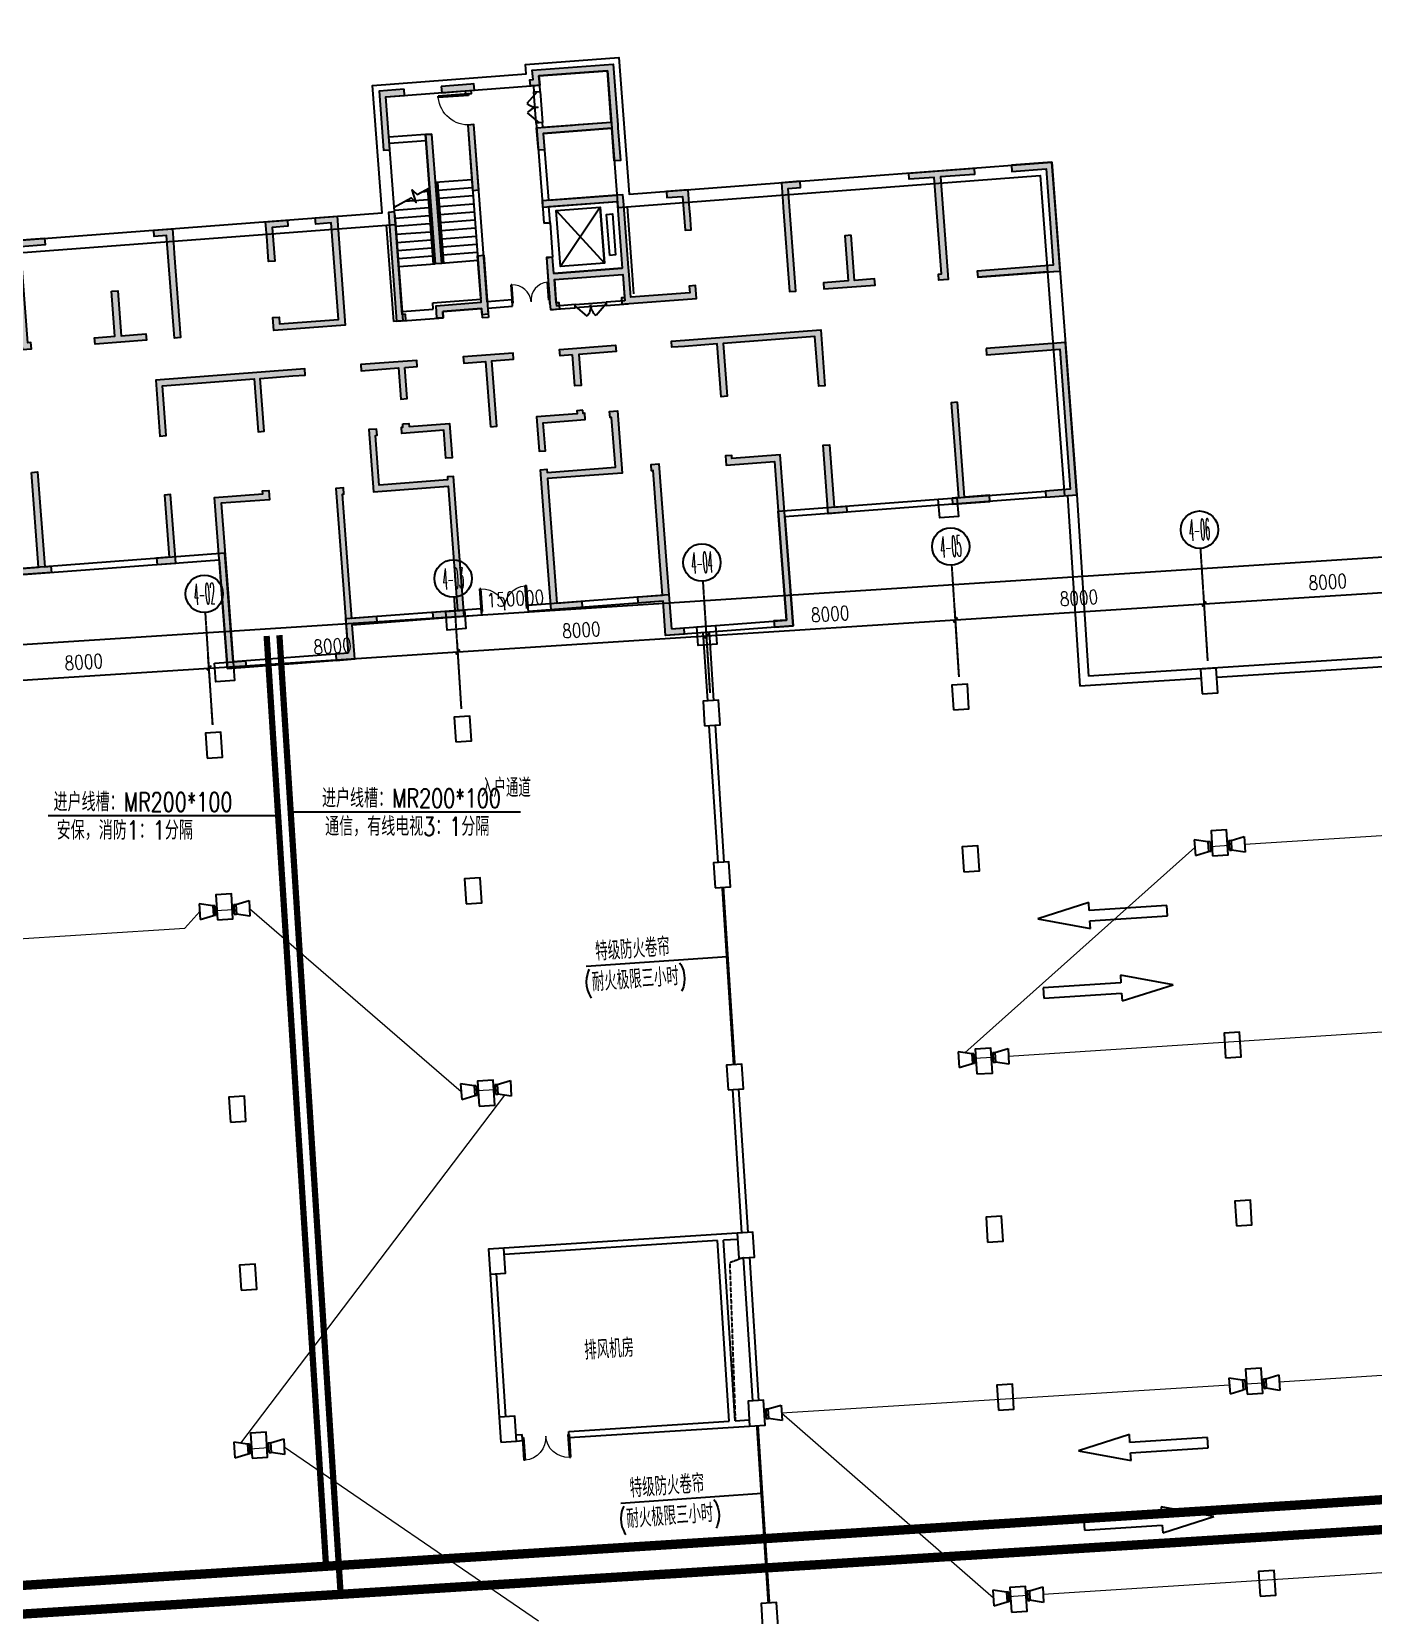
# Model space of a CAD drawing. Extents: x -781653 to 929899, y -295171 to 30012.
# Drawn here: x -136419 to -93367, y -154489 to -103695 of the extents above; entities that cross this region are included whole.
import ezdxf
from ezdxf.enums import TextEntityAlignment as Align

# ---------------------------------------------------------------- set-up
doc = ezdxf.new("R2010")
doc.units = 0
doc.header["$LTSCALE"] = 10
doc.header["$MEASUREMENT"] = 0
for name, pattern in [('CENTER', [2, 1.25, -0.25, 0.25, -0.25]), ('DASH', [0.35, 0.25, -0.1]), ('DASHED', [0.75, 0.5, -0.25])]:
    doc.linetypes.add(name, pattern=pattern)
doc.layers.get('0').update_dxf_attribs({"linetype": 'CONTINUOUS'})
doc.layers.get('Defpoints').update_dxf_attribs({"linetype": 'CONTINUOUS'})
for name, color, linetype in [('A-STAIRS', 9, 'CONTINUOUS'), ('AXIS', 3, 'CONTINUOUS'), ('AXIS_TEXT', 7, 'CONTINUOUS'), ('COLU', 1, 'CONTINUOUS'), ('DIM_SYMB', 3, 'CONTINUOUS'), ('DOTE', 8, 'CENTER'), ('HT-TEXT', 7, 'CONTINUOUS'), ('PUB_DIM', 3, 'CONTINUOUS'), ('Q', 7, 'CONTINUOUS'), ('Q-200填充', 252, 'CONTINUOUS'), ('RD-equip', 3, 'CONTINUOUS'), ('RD-text', 4, 'CONTINUOUS'), ('STAIR', 9, 'CONTINUOUS'), ('STAIRS', 9, 'CONTINUOUS'), ('TEXT', 7, 'CONTINUOUS'), ('wall', 8, 'CONTINUOUS'), ('WINDOW', 4, 'CONTINUOUS'), ('结构墙', 1, 'CONTINUOUS'), ('行车方向', 4, 'CONTINUOUS'), ('行车线', 207, 'CONTINUOUS')]:
    doc.layers.add(name, color=color, linetype=linetype)
doc.layers.add('RD-line', color=2, linetype='CONTINUOUS', lineweight=0)
doc.layers.get('DOTE').off()
doc.styles.add('_TCH_AXIS', font='COMPLEX', dxfattribs={"bigfont": 'GBCBIG'})
doc.styles.add('_TEL_DIM', font='SIMPLEX', dxfattribs={"width": 0.8, "height": 3.5, "bigfont": 'HZTXT'})
doc.styles.add('COMPLEX', font='COMPLEX')
doc.styles.add('DIM_FONT', font='SIMPLEX', dxfattribs={"width": 0.8, "bigfont": 'HZTXT'})
doc.styles.add('FS2', font='tjromans.shx', dxfattribs={"width": 0.8, "bigfont": 'tjhztxt.shx'})
doc.linetypes.add('BRA', pattern='A,2.8,-0.1,["B",_TEL_DIM,S=0.07,R=0,X=0,Y=-0.12],-0.25', length=3.15)
doc.dimstyles.new('DIMN300', dxfattribs={"dimscale": 3, "dimtxt": 300, "dimasz": 100, "dimexe": 250, "dimexo": 300, "dimgap": 150, "dimtad": 1, "dimdec": 0, "dimzin": 0, "dimdsep": 46, "dimtxsty": 'DIM_FONT', "dimblk": 'ARCHTICK', "dimcen": 0.09, "dimclrt": 7, "dimazin": 2, "dimtfac": 1, "dimtdec": 0, "dimtix": 1, "dimtmove": 2, "dimatfit": 3, "dimfxl": 0, "dimtolj": 1, "dimtzin": 0, "dimarcsym": 0})

# ---------------------------------------------------------------- blocks, each defined once
blk = doc.blocks.new('A$C15C201CF')
at = {"color": 8, "extrusion": (0, 0, -1)}
for p, q in [((17525, 19255), (17525, 19305)), ((18500, 19305), (17525, 19305)), ((18500, 19305), (18500, 19255)), ((18500, 19255), (17525, 19255)), ((21400, 12255), (21754, 11901)), ((22400, 12255), (22046, 11901))]:
    blk.add_line(p, q, dxfattribs=at)
at = {"color": 8}
for p, q in [((20700, 19205), (20346, 18851)), ((20700, 18205), (20346, 18558)), ((19400, 12505), (19400, 13090)), ((19430, 13090), (19400, 13090)), ((19430, 12505), (19430, 13090)), ((20570, 12505), (20570, 13090)), ((20570, 13090), (20600, 13090)), ((20600, 12505), (20600, 13090)), ((19400, 12505), (19430, 12505)), ((20600, 12505), (20570, 12505))]:
    blk.add_line(p, q, dxfattribs=at)
at = {"color": 8, "lineweight": 13, "extrusion": (0, 0, -1)}
blk.add_arc((-18500, 19280), 975, 270, 358.5307, dxfattribs=at)
at = {"color": 8}
for centre, start, end in [((20700, 19205), 225, 270), ((20700, 18205), 90, 135)]:
    blk.add_arc(centre, 500, start, end, dxfattribs=at)
at = {"color": 8, "lineweight": 13}
for centre, start, end in [((19415, 12505), 0, 88.5307), ((20585, 12505), 91.4693, 180)]:
    blk.add_arc(centre, 585, start, end, dxfattribs=at)
at = {"color": 8, "extrusion": (0, 0, -1)}
for centre, start, end in [((-21400, 12255), 180, 225), ((-22400, 12255), 315, 0)]:
    blk.add_arc(centre, 500, start, end, dxfattribs=at)
at = {"layer": 'DIM_SYMB', "color": 8}
blk.add_lwpolyline([(15850, 15863), (16412, 16117), (16568, 15957), (16462, 16370), (16617, 16210), (17025, 16394)], dxfattribs=at)
for points in [[(17835, 16545, 0, 0, 0), (17835, 14245, 80, 0, 0), (17835, 13945, 0, 0, 0)], [(16415, 13945, 0, 0, 0), (16415, 14945, 80, 0, 0), (16415, 15245, 0, 0, 0)]]:
    blk.add_lwpolyline(points, format="xyseb", dxfattribs=at)
at = {"layer": 'STAIR', "color": 8}
for p, q in [((16484, 16285), (16545, 16285)), ((16782, 16285), (16955, 16285)), ((16955, 16363), (16955, 13945)), ((16995, 16381), (16995, 13945)), ((16995, 16285), (17025, 16285)), ((18400, 16545), (17225, 16545)), ((17255, 16285), (17225, 16285)), ((17255, 16545), (17255, 13945)), ((17295, 16545), (17295, 13945)), ((18400, 16285), (17295, 16285)), ((15850, 15765), (16955, 15765)), ((16207, 16025), (16955, 16025)), ((16995, 16025), (17025, 16025)), ((16995, 15765), (17025, 15765)), ((17255, 16025), (17225, 16025)), ((17255, 15765), (17225, 15765)), ((18400, 16025), (17295, 16025)), ((18400, 15765), (17295, 15765)), ((15850, 15505), (16955, 15505)), ((15850, 15245), (16955, 15245)), ((16995, 15505), (17025, 15505)), ((16995, 15245), (17025, 15245)), ((17255, 15505), (17225, 15505)), ((17255, 15245), (17225, 15245)), ((18400, 15505), (17295, 15505)), ((18400, 15245), (17295, 15245)), ((15850, 14985), (16955, 14985)), ((16995, 14985), (17025, 14985)), ((17255, 14985), (17225, 14985)), ((18400, 14985), (17295, 14985)), ((15850, 14725), (16955, 14725)), ((15850, 14465), (16955, 14465)), ((16995, 14725), (17025, 14725)), ((16995, 14465), (17025, 14465)), ((17255, 14725), (17225, 14725)), ((17255, 14465), (17225, 14465)), ((18400, 14725), (17295, 14725)), ((18400, 14465), (17295, 14465)), ((15850, 14205), (16955, 14205)), ((15850, 13945), (17025, 13945)), ((16995, 14205), (17025, 14205)), ((17255, 14205), (17225, 14205)), ((18400, 13945), (17225, 13945)), ((18400, 14205), (17295, 14205))]:
    blk.add_line(p, q, dxfattribs=at)
at = {"layer": 'STAIRS', "color": 8}
blk.add_line((20800, 14980), (20800, 13880), dxfattribs=at)
for points in [[(22442, 15355), (22442, 13555), (21026, 13555), (21026, 15355), (22442, 13555)], [(22628, 13795), (22628, 15115), (22814, 15115), (22814, 13795)]]:
    blk.add_lwpolyline(points, close=True, dxfattribs=at)
blk.add_lwpolyline([(21026, 15355), (22442, 15355), (21026, 13555)], dxfattribs=at)
at = {"layer": 'wall', "color": 8}
for p, q in [((18400, 19405), (18400, 19305)), ((18400, 19305), (18600, 19305)), ((18600, 19305), (18600, 19405)), ((20600, 19405), (20600, 19205)), ((20800, 19205), (20800, 19405)), ((20600, 19205), (20800, 19205)), ((18600, 18305), (18400, 18305)), ((18400, 18305), (18400, 12705)), ((18600, 12605), (18600, 18305)), ((17025, 18105), (15850, 18105)), ((17025, 17905), (15850, 17905)), ((17025, 18105), (17025, 13945)), ((17225, 18105), (17025, 18105)), ((17225, 18105), (17225, 13945)), ((20800, 18205), (20600, 18205)), ((20600, 18205), (20600, 17955)), ((20600, 17955), (20600, 15605)), ((20647, 18089), (20647, 18089)), ((20753, 17920), (20753, 17920)), ((20800, 18055), (20800, 18205)), ((20800, 18055), (23000, 18055)), ((20800, 17855), (23000, 17855)), ((20800, 17855), (20800, 15705)), ((15550, 15305), (15550, 12205)), ((15850, 15605), (15850, 12205)), ((20600, 15605), (20600, 14980)), ((20800, 15705), (23000, 15705)), ((20800, 15505), (23000, 15505)), ((20800, 14980), (20800, 15505)), ((23000, 15505), (23000, 13355)), ((23300, 15305), (23300, 13255)), ((20600, 14980), (20800, 14980)), ((17225, 13945), (17025, 13945)), ((20800, 13880), (20600, 13880)), ((20600, 13880), (20600, 13255)), ((20800, 13355), (20800, 13880)), ((20600, 13255), (20600, 12605)), ((20800, 13355), (23000, 13355)), ((23300, 13255), (23300, 12505)), ((16850, 12505), (16850, 12705)), ((16850, 12705), (18400, 12705)), ((20800, 13155), (23000, 13155)), ((20800, 13155), (20800, 12505)), ((23000, 13155), (23000, 12305)), ((15850, 12205), (15550, 12205)), ((15850, 12505), (16850, 12505)), ((15850, 12205), (17150, 12205)), ((17150, 12205), (17150, 12405)), ((17150, 12405), (18400, 12405)), ((18400, 12405), (18400, 12105)), ((19400, 12605), (18600, 12605)), ((18600, 12405), (18600, 12105)), ((18600, 12405), (19400, 12405)), ((19400, 12405), (19400, 12605)), ((20600, 12405), (20600, 12605)), ((20600, 12405), (20600, 12205)), ((20600, 12205), (21400, 12205)), ((20800, 12505), (20800, 12305)), ((21400, 12305), (20800, 12305)), ((21400, 12205), (21400, 12305)), ((23000, 12305), (22400, 12305)), ((22400, 12305), (22400, 12205)), ((22400, 12205), (23100, 12205)), ((36600, 12205), (34350, 12205)), ((18600, 12105), (18400, 12105))]:
    blk.add_line(p, q, dxfattribs=at)
blk.add_lwpolyline([(15650, 19605), (15650, 19605)], dxfattribs=at)
at = {"layer": 'WINDOW', "color": 8}
for p, q in [((20600, 18205), (20600, 19205)), ((20800, 19205), (20800, 18205)), ((21400, 12305), (22400, 12305)), ((22400, 12205), (21400, 12205))]:
    blk.add_line(p, q, dxfattribs=at)
at = {"layer": 'WINDOW', "color": 8, "linetype": 'DASH'}
for p, q in [((20800, 14980), (20600, 14980)), ((20600, 13880), (20800, 13880))]:
    blk.add_line(p, q, dxfattribs=at)
blk = doc.blocks.new('JG003')
at = {"layer": 'Q-200填充'}
h = blk.add_hatch(color=256, dxfattribs=at)
h.paths.add_polyline_path([(23000, -3300), (22900, -3300), (22900, -3500), (23000, -3500), (25300, -3500), (25300, -3085), (25100, -3085), (25100, -3300), (23200, -3300), (23200, -2450), (23200, -2350), (23200, -200), (23200, -200), (23200, 0), (23000, 0), (23000, 0), (20600, 0), (20600, -200), (23000, -200), (23000, -2350), (20800, -2350), (20800, -1825), (20600, -1825), (20600, -3300), (20600, -3300), (20600, -3500), (20700, -3500), (20800, -3500), (20900, -3500), (20900, -3300), (20800, -3300), (20800, -2550), (23000, -2550)])
h.paths.add_polyline_path([(17650, 3900), (17650, 3700), (18400, 3700), (18400, 3600), (18600, 3600), (18600, 3700), (18700, 3700), (18700, 3900), (18600, 3900)])
h.paths.add_polyline_path([(20800, 4000), (20800, 3700), (20600, 3700), (20500, 3700), (20500, 3900), (20600, 3900), (20600, 4000), (20600, 4000), (20600, 4200), (23200, 4200), (23200, 2250), (23200, 2150), (23200, 1100), (23000, 1100), (23000, 2150), (20800, 2150), (20800, 1625), (20600, 1625), (20600, 2350), (21750, 2350), (21950, 2350), (21950, 2350), (23000, 2350), (23000, 4000), (21950, 4000)])
h.paths.add_polyline_path([(25950, -4800), (29200, -4800), (29200, -6600), (29000, -6600), (29000, -5000), (26050, -5000), (26050, -6700), (25850, -6700), (25850, -5000), (24800, -5000), (24400, -5000), (24400, -4800)])
h.paths.add_polyline_path([(21200, -5000), (20800, -5000), (20800, -4800), (22600, -4800), (22600, -5000), (21400, -5000), (21400, -6000), (21200, -6000)])
h.paths.add_polyline_path([(11050, -4800), (7800, -4800), (7800, -6600), (8000, -6600), (8000, -5000), (10950, -5000), (10950, -6700), (11150, -6700), (11150, -5000), (12200, -5000), (12600, -5000), (12600, -4800)])
h.paths.add_polyline_path([(9600, -11800), (9600, -14000), (10000, -14000), (10000, -14200), (9400, -14200), (9400, -11800), (9400, -8700), (10950, -8700), (10950, -8600), (11150, -8600), (11150, -8900), (9600, -8900)])
h.paths.add_polyline_path([(13300, -14000), (12900, -14000), (12900, -14200), (13500, -14200), (13500, -13100), (14300, -13100), (14300, -12900), (13500, -12900), (13500, -11800), (13500, -8900), (13550, -8900), (13550, -8700), (13300, -8700), (13300, -11800)])
h.paths.add_polyline_path([(16900, -12900), (16100, -12900), (16100, -13100), (17100, -13100), (17100, -9900), (17100, -8600), (16900, -8600), (16900, -8700), (14700, -8700), (14700, -7100), (14750, -7100), (14750, -6900), (14500, -6900), (14500, -8900), (16900, -8900), (16900, -9900)])
h.paths.add_polyline_path([(27400, -11800), (27400, -14000), (27000, -14000), (27000, -14200), (27600, -14200), (27600, -11800), (27600, -8700), (26050, -8700), (26050, -8600), (25850, -8600), (25850, -8900), (27400, -8900)])
h.paths.add_polyline_path([(34450, -5800), (34450, -6000), (36800, -6000), (36800, -10500), (36000, -10500), (36000, -10700), (37000, -10700), (37000, -5800)])
h.paths.add_polyline_path([(35700, 0), (35700, -200), (36800, -200), (36800, -1650), (36800, -3300), (34350, -3300), (34350, -3500), (36800, -3500), (37000, -3500), (37000, -1650), (37000, 0)])
h.paths.add_polyline_path([(2550, -5800), (2550, -6000), (200, -6000), (200, -10500), (1000, -10500), (1000, -10700), (0, -10700), (0, -5800)])
h.paths.add_polyline_path([(17150, -3300), (17150, -3500), (16950, -3500), (16950, -3100), (18400, -3100), (18400, -1600), (18600, -1600), (18600, -3500), (18400, -3500), (18400, -3300)])
h.paths.add_polyline_path([(17025, 2400), (17225, 2400), (17225, -1760), (17025, -1760)])
h.paths.add_polyline_path([(2500, 0), (2500, -200), (3600, -200), (3600, -3500), (3900, -3500), (3900, -3300), (3800, -3300), (3800, -200), (4600, -200), (4600, 0)])
h.paths.add_polyline_path([(3600, -7450), (3800, -7450), (3800, -10500), (4000, -10500), (4000, -10700), (2800, -10700), (2800, -10500), (3600, -10500)])
h.paths.add_polyline_path([(34500, 0), (34500, -200), (33400, -200), (33400, -3500), (33100, -3500), (33100, -3300), (33200, -3300), (33200, -200), (32400, -200), (32400, 0)])
h.paths.add_polyline_path([(33400, -7450), (33200, -7450), (33200, -10500), (33000, -10500), (33000, -10700), (34200, -10700), (34200, -10500), (33400, -10500)])
h.paths.add_polyline_path([(6600, -1850), (6800, -1850), (6800, -3300), (7600, -3300), (7600, -3500), (5950, -3500), (5950, -3300), (6600, -3300)])
h.paths.add_polyline_path([(8100, 0), (8700, 0), (8700, -600), (8700, -800), (8700, -3500), (8500, -3500), (8500, -200), (8100, -200)])
h.paths.add_polyline_path([(11700, -600), (11700, -600), (11700, 0), (12400, 0), (12400, -200), (11900, -200), (11900, -1285), (11700, -1285), (11700, -800)], flags=17)
h.paths.add_polyline_path([(13300, 0), (14000, 0), (14000, -3500), (11700, -3500), (11700, -3085), (11900, -3085), (11900, -3300), (13800, -3300), (13800, -200), (13300, -200)])
h.paths.add_polyline_path([(7800, -10500), (7400, -10500), (7400, -10700), (8000, -10700), (8000, -8500), (7800, -8500)])
h.paths.add_polyline_path([(15800, -5000), (16200, -5000), (16200, -4800), (14400, -4800), (14400, -5000), (15600, -5000), (15600, -6000), (15800, -6000)])
h.paths.add_polyline_path([(15600, -6800), (15800, -6800), (15800, -6900), (17100, -6900), (17100, -8000), (16900, -8000), (16900, -7100), (15550, -7100), (15550, -6900), (15600, -6900)])
h.paths.add_polyline_path([(30400, -1850), (30200, -1850), (30200, -3300), (29400, -3300), (29400, -3500), (31050, -3500), (31050, -3300), (30400, -3300)])
h.paths.add_polyline_path([(28900, 0), (28300, 0), (28300, -600), (28300, -800), (28300, -3500), (28500, -3500), (28500, -200), (28900, -200)])
h.paths.add_polyline_path([(25300, -600), (25300, 0), (24600, 0), (24600, -200), (25100, -200), (25100, -1285), (25300, -1285), (25300, -800)], flags=17)
h.paths.add_polyline_path([(29200, -10500), (29600, -10500), (29600, -10700), (29000, -10700), (29000, -8500), (29200, -8500)])
h.paths.add_polyline_path([(23700, -14000), (24100, -14000), (24100, -14200), (23500, -14200), (23500, -13100), (22700, -13100), (22700, -12900), (23500, -12900), (23500, -11800), (23500, -8900), (23450, -8900), (23450, -8700), (23700, -8700), (23700, -11800)])
h.paths.add_polyline_path([(20100, -12900), (20900, -12900), (20900, -13100), (19900, -13100), (19900, -9900), (19900, -8600), (20100, -8600), (20100, -8700), (22300, -8700), (22300, -7100), (22250, -7100), (22250, -6900), (22500, -6900), (22500, -8900), (20100, -8900), (20100, -9900)])
h.paths.add_polyline_path([(21400, -6800), (21200, -6800), (21200, -6900), (19900, -6900), (19900, -8000), (20100, -8000), (20100, -7100), (21450, -7100), (21450, -6900), (21400, -6900)])
h.paths.add_polyline_path([(18400, -7100), (18600, -7100), (18600, -5000), (19300, -5000), (19300, -4800), (17700, -4800), (17700, -5000), (18400, -5000)])
h.paths.add_polyline_path([(16450, 3900), (15650, 3900), (15650, 2000), (15850, 2000), (15850, 3700), (16450, 3700)])
h.paths.add_polyline_path([(15950, -3300), (15850, -3300), (15850, -102), (15850, 0), (15650, 0), (15650, -3500), (15950, -3500)])
h.paths.add_polyline_path([(18600, 500), (18600, 2600), (18400, 2600), (18400, 500)])
h.paths.add_polyline_path([(1300, 0), (1300, -200), (200, -200), (200, -1650), (200, -3300), (2650, -3300), (2650, -3500), (200, -3500), (0, -3500), (0, -1650), (0, 0)])
at = {"layer": 'Q'}
for points in [[(20800, 4000), (20800, 3700), (20600, 3700), (20500, 3700), (20500, 3900), (20600, 3900), (20600, 4000), (20600, 4000), (20600, 4200), (23200, 4200), (23200, 2250), (23200, 2150), (23200, 1100), (23000, 1100), (23000, 2150), (20800, 2150), (20800, 1625), (20600, 1625), (20600, 2350), (21750, 2350), (21750, 2350), (21950, 2350), (21950, 2350), (23000, 2350), (23000, 4000), (21950, 4000), (21950, 4000), (20800, 4000)], [(16450, 3900), (15650, 3900), (15650, 2000), (15850, 2000), (15850, 3700), (16450, 3700), (16450, 3900)], [(15850, 3700), (15850, 3700)], [(15850, 3700), (15850, 3700)], [(18600, 500), (18600, 500), (18600, 2600), (18400, 2600), (18400, 500), (18600, 500), (18600, 500)], [(1300, 0), (1300, -200), (200, -200), (200, -1650), (200, -3300), (2650, -3300), (2650, -3500), (200, -3500), (200, -3500), (0, -3500), (0, -1650), (0, 0), (1300, 0)], [(15950, -3300), (15850, -3300), (15850, -102), (15850, 0), (15650, 0), (15650, -3500), (15950, -3500), (15950, -3300)], [(23000, -3300), (22900, -3300), (22900, -3500), (23000, -3500), (25300, -3500), (25300, -3085), (25100, -3085), (25100, -3300), (23200, -3300), (23200, -2450), (23200, -2350), (23200, -200), (23200, -200), (23200, -200), (23200, 0), (23000, 0), (23000, 0), (20600, 0), (20600, -200), (23000, -200), (23000, -2350), (20800, -2350), (20800, -1825), (20600, -1825), (20600, -3300), (20600, -3300), (20600, -3500), (20700, -3500), (20800, -3500), (20900, -3500), (20900, -3300), (20800, -3300), (20800, -2550), (23000, -2550), (23000, -3300)], [(35700, 0), (35700, -200), (36800, -200), (36800, -1650), (36800, -3300), (34350, -3300), (34350, -3500), (36800, -3500), (36800, -3500), (37000, -3500), (37000, -1650), (37000, 0), (35700, 0)], [(2500, 0), (2500, -200), (3600, -200), (3600, -3500), (3900, -3500), (3900, -3300), (3800, -3300), (3800, -200), (4600, -200), (4600, 0), (2500, 0)], [(8100, 0), (8700, 0), (8700, -600), (8700, -600), (8700, -800), (8700, -800), (8700, -3500), (8500, -3500), (8500, -200), (8100, -200), (8100, 0)], [(13300, 0), (14000, 0), (14000, -3500), (11700, -3500), (11700, -3085), (11900, -3085), (11900, -3300), (13800, -3300), (13800, -200), (13300, -200), (13300, 0)], [(11700, -600), (11700, -600), (11700, 0), (12400, 0), (12400, -200), (11900, -200), (11900, -1285), (11700, -1285), (11700, -800), (11700, -800), (11700, -600)], [(25300, -600), (25300, -600), (25300, 0), (24600, 0), (24600, -200), (25100, -200), (25100, -1285), (25300, -1285), (25300, -800), (25300, -800), (25300, -600)], [(28900, 0), (28300, 0), (28300, -600), (28300, -600), (28300, -800), (28300, -800), (28300, -3500), (28500, -3500), (28500, -200), (28900, -200), (28900, 0)], [(34500, 0), (34500, -200), (33400, -200), (33400, -3500), (33100, -3500), (33100, -3300), (33200, -3300), (33200, -200), (32400, -200), (32400, 0), (34500, 0)], [(6600, -1850), (6800, -1850), (6800, -3300), (7600, -3300), (7600, -3500), (5950, -3500), (5950, -3300), (6600, -3300), (6600, -1850)], [(17150, -3300), (17150, -3500), (16950, -3500), (16950, -3100), (18400, -3100), (18400, -1600), (18600, -1600), (18600, -3500), (18400, -3500), (18400, -3300), (17150, -3300)], [(30400, -1850), (30200, -1850), (30200, -3300), (29400, -3300), (29400, -3500), (31050, -3500), (31050, -3300), (30400, -3300), (30400, -1850)], [(11050, -4800), (7800, -4800), (7800, -6600), (8000, -6600), (8000, -5000), (10950, -5000), (10950, -6700), (11150, -6700), (11150, -5000), (12200, -5000), (12600, -5000), (12600, -4800), (11050, -4800), (11050, -4800)], [(15800, -5000), (16200, -5000), (16200, -4800), (14400, -4800), (14400, -5000), (15600, -5000), (15600, -6000), (15800, -6000), (15800, -5000)], [(18400, -7100), (18600, -7100), (18600, -5000), (19300, -5000), (19300, -4800), (17700, -4800), (17700, -5000), (18400, -5000), (18400, -7100)], [(21200, -5000), (20800, -5000), (20800, -4800), (22600, -4800), (22600, -5000), (21400, -5000), (21400, -6000), (21200, -6000), (21200, -5000)], [(25950, -4800), (29200, -4800), (29200, -6600), (29000, -6600), (29000, -5000), (26050, -5000), (26050, -6700), (25850, -6700), (25850, -5000), (24800, -5000), (24400, -5000), (24400, -4800), (25950, -4800), (25950, -4800)], [(2550, -5800), (2550, -6000), (200, -6000), (200, -10500), (1000, -10500), (1000, -10700), (0, -10700), (0, -5800), (2550, -5800)], [(34450, -5800), (34450, -6000), (36800, -6000), (36800, -10500), (36000, -10500), (36000, -10700), (37000, -10700), (37000, -5800), (34450, -5800)], [(16900, -12900), (16100, -12900), (16100, -13100), (17100, -13100), (17100, -9900), (17100, -8600), (16900, -8600), (16900, -8700), (14700, -8700), (14700, -7100), (14750, -7100), (14750, -6900), (14500, -6900), (14500, -8900), (16900, -8900), (16900, -9900), (16900, -12900)], [(15600, -6800), (15800, -6800), (15800, -6900), (17100, -6900), (17100, -8000), (16900, -8000), (16900, -7100), (15550, -7100), (15550, -6900), (15600, -6900), (15600, -6800)], [(21400, -6800), (21200, -6800), (21200, -6900), (19900, -6900), (19900, -8000), (20100, -8000), (20100, -7100), (21450, -7100), (21450, -6900), (21400, -6900), (21400, -6800)], [(20100, -12900), (20900, -12900), (20900, -13100), (19900, -13100), (19900, -9900), (19900, -8600), (20100, -8600), (20100, -8700), (22300, -8700), (22300, -7100), (22250, -7100), (22250, -6900), (22500, -6900), (22500, -8900), (20100, -8900), (20100, -9900), (20100, -12900)], [(3600, -7450), (3800, -7450), (3800, -10500), (4000, -10500), (4000, -10700), (2800, -10700), (2800, -10500), (3600, -10500), (3600, -7450)], [(33400, -7450), (33200, -7450), (33200, -10500), (33000, -10500), (33000, -10700), (34200, -10700), (34200, -10500), (33400, -10500), (33400, -7450)], [(7800, -10500), (7400, -10500), (7400, -10700), (8000, -10700), (8000, -8500), (7800, -8500), (7800, -10500)], [(29200, -10500), (29600, -10500), (29600, -10700), (29000, -10700), (29000, -8500), (29200, -8500), (29200, -10500)]]:
    blk.add_lwpolyline(points, dxfattribs=at)
for points in [[(17650, 3900), (17650, 3700), (18400, 3700), (18400, 3600), (18600, 3600), (18600, 3700), (18700, 3700), (18700, 3900), (18600, 3900)], [(17025, 2400), (17225, 2400), (17225, -1760), (17025, -1760)], [(9600, -11800), (9600, -14000), (10000, -14000), (10000, -14200), (9400, -14200), (9400, -11800), (9400, -8700), (10950, -8700), (10950, -8600), (11150, -8600), (11150, -8900), (9600, -8900)], [(27400, -11800), (27400, -14000), (27000, -14000), (27000, -14200), (27600, -14200), (27600, -11800), (27600, -8700), (26050, -8700), (26050, -8600), (25850, -8600), (25850, -8900), (27400, -8900)], [(13300, -14000), (12900, -14000), (12900, -14200), (13500, -14200), (13500, -13100), (14300, -13100), (14300, -12900), (13500, -12900), (13500, -11800), (13500, -8900), (13550, -8900), (13550, -8700), (13300, -8700), (13300, -11800)], [(23700, -14000), (24100, -14000), (24100, -14200), (23500, -14200), (23500, -13100), (22700, -13100), (22700, -12900), (23500, -12900), (23500, -11800), (23500, -8900), (23450, -8900), (23450, -8700), (23700, -8700), (23700, -11800)]]:
    blk.add_lwpolyline(points, close=True, dxfattribs=at)
blk = doc.blocks.new('$DorLib2D$00000002')
for p, q in [((-0.5, 0), (-0.5, 0.4875)), ((-0.475, 0.4875), (-0.5, 0.4875)), ((-0.475, 0), (-0.475, 0.4875)), ((0.475, 0), (0.475, 0.4875)), ((0.475, 0.4875), (0.5, 0.4875)), ((0.5, 0), (0.5, 0.4875)), ((-0.5, 0), (-0.475, 0)), ((0.5, 0), (0.475, 0))]:
    blk.add_line(p, q)
at = {"lineweight": 13}
for centre, start, end in [((-0.4875, 0), 0, 88.53072), ((0.4875, 0), 91.46928, 180)]:
    blk.add_arc(centre, 0.4875, start, end, dxfattribs=at)
blk = doc.blocks.new('A$C1C157CE4')
at = {"layer": '行车线', "linetype": 'DASH', "ltscale": 3000}
for points in [[(4167, 2967), (1667, 2967), (1667, 3217), (0, 2800), (1667, 2383), (1667, 2633), (4167, 2633)], [(2531, 833), (2531, 583), (31, 583), (31, 250), (2531, 250), (2531, 0), (4198, 417)]]:
    blk.add_lwpolyline(points, close=True, dxfattribs=at)
blk = doc.blocks.new('A$C7EC620A8')
at = {"layer": 'COLU'}
for points in [[(241967, 101244), (242565, 101290), (242610, 100691), (242012, 100646)], [(226165, 97643), (226763, 97688), (226809, 97090), (226210, 97045)], [(234214, 97148), (234812, 97194), (234857, 96595), (234259, 96550)], [(218743, 95979), (219342, 96024), (219387, 95426), (218788, 95381)], [(250435, 94996), (250934, 95028), (250883, 95826), (250384, 95794), (250435, 94996)], [(242452, 94482), (242951, 94514), (242899, 95312), (242400, 95280), (242452, 94482)], [(234468, 93968), (234967, 94000), (234916, 94799), (234417, 94767), (234468, 93968)], [(226485, 93455), (226984, 93487), (226932, 94285), (226433, 94253), (226485, 93455)], [(218501, 92941), (219000, 92973), (218949, 93772), (218450, 93739), (218501, 92941)], [(250769, 89806), (251268, 89839), (251217, 90637), (250718, 90605), (250769, 89806)], [(242786, 89293), (243285, 89325), (243233, 90123), (242734, 90091), (242786, 89293)], [(234802, 88779), (235301, 88811), (235250, 89610), (234751, 89577), (234802, 88779)], [(226819, 88265), (227318, 88298), (227266, 89096), (226767, 89064), (226819, 88265)], [(218835, 87752), (219334, 87784), (219283, 88582), (218784, 88550), (218835, 87752)], [(251186, 83320), (251685, 83352), (251634, 84150), (251135, 84118), (251186, 83320)], [(243203, 82806), (243702, 82838), (243651, 83637), (243152, 83605), (243203, 82806)], [(235219, 82293), (235718, 82325), (235667, 83123), (235168, 83091), (235219, 82293)], [(227236, 81779), (227735, 81811), (227684, 82609), (227185, 82577), (227236, 81779)], [(219252, 81265), (219751, 81297), (219700, 82096), (219201, 82064), (219252, 81265)], [(251533, 77931), (252032, 77963), (251981, 78761), (251482, 78729), (251533, 77931)], [(243550, 77417), (244049, 77449), (243997, 78248), (243498, 78216), (243550, 77417)], [(235566, 76904), (236065, 76936), (236014, 77734), (235515, 77702), (235566, 76904)], [(227583, 76390), (228082, 76422), (228030, 77220), (227531, 77188), (227583, 76390)], [(219599, 75876), (220098, 75908), (220047, 76707), (219548, 76675), (219599, 75876)], [(251880, 72542), (252379, 72574), (252328, 73373), (251829, 73340), (251880, 72542)], [(243896, 72028), (244395, 72061), (244344, 72859), (243845, 72827), (243896, 72028)], [(235913, 71515), (236412, 71547), (236361, 72345), (235862, 72313), (235913, 71515)], [(227929, 71001), (228428, 71033), (228377, 71832), (227878, 71800), (227929, 71001)], [(219946, 70487), (220445, 70520), (220394, 71318), (219895, 71286), (219946, 70487)], [(252297, 66056), (252796, 66088), (252745, 66886), (252246, 66854), (252297, 66056)], [(244314, 65542), (244813, 65574), (244761, 66372), (244262, 66340), (244314, 65542)], [(236330, 65028), (236829, 65060), (236778, 65859), (236279, 65827), (236330, 65028)]]:
    blk.add_lwpolyline(points, close=True, dxfattribs=at)
at = {"layer": '结构墙', "linetype": 'ByBlock'}
for p, q in [((246116, 101357), (246509, 95244)), ((246415, 101380), (246789, 95563)), ((260165, 96423), (246789, 95563)), ((258387, 96008), (250902, 95527)), ((250403, 95495), (246509, 95244))]:
    blk.add_line(p, q, dxfattribs=at)
at = {"layer": '结构墙'}
for points in [[(208714, 109261), (224120, 110425), (223811, 114514), (228747, 114887), (228747, 114887), (228724, 115186), (231716, 115412), (232047, 111025), (245608, 112050), (246415, 101380)], [(208744, 108862), (224549, 110057), (224240, 114145), (229176, 114518), (229153, 114817), (231347, 114983), (231678, 110596), (245240, 111621), (246016, 101350)]]:
    blk.add_lwpolyline(points, dxfattribs=at)
blk = doc.blocks.new('_AXISO')
blk.add_circle((0, 0), 0.5)
at = {"layer": 'AXIS_TEXT', "style": 'COMPLEX', "width": 1.041667}
blk.add_attdef('A', text='', height=0.56, dxfattribs=at).set_placement((-0.25, -0.28), (0.25, -0.28), align=Align.FIT)
blk = doc.blocks.new('_ArchTick')
at = {"color": 0, "linetype": 'ByBlock', "const_width": 0.4}
blk.add_lwpolyline([(-0.5, -0.5), (0.5, 0.5)], dxfattribs=at)
blk = doc.blocks.new('*D199')
at = {"layer": 'Defpoints', "color": 0}
for p in [(258523, 105263), (258669, 102991), (250685, 102478)]:
    blk.add_point(p, dxfattribs=at)
at = {"layer": 'PUB_DIM', "color": 0, "lineweight": -2}
for p, q in [((250539, 104749), (258523, 105263)), ((258640, 103440), (258498, 105637)), ((250656, 102927), (250515, 105124))]:
    blk.add_line(p, q, dxfattribs=at)
at = {"layer": 'PUB_DIM', "color": 0, "lineweight": -2, "xscale": 150, "yscale": 150, "zscale": 150}
for p, rotation in [((258523, 105263), 3.681321670432742), ((250539, 104749), 183.6813216704328)]:
    blk.add_blockref('_ArchTick', p, dxfattribs=dict(at, rotation=rotation))
at = {"layer": 'PUB_DIM', "color": 7, "insert": (254502, 105455), "char_height": 450, "attachment_point": 5, "rotation": 3.6813, "style": 'DIM_FONT'}
blk.add_mtext('\\A1;8000', dxfattribs=at)
blk = doc.blocks.new('*D200')
at = {"layer": 'Defpoints', "color": 0}
for p in [(250539, 104749), (250685, 102478), (242702, 101964)]:
    blk.add_point(p, dxfattribs=at)
at = {"layer": 'PUB_DIM', "color": 0, "lineweight": -2}
for p, q in [((242556, 104236), (250539, 104749)), ((250656, 102927), (250515, 105124)), ((242673, 102413), (242531, 104610))]:
    blk.add_line(p, q, dxfattribs=at)
at = {"layer": 'PUB_DIM', "color": 0, "lineweight": -2, "xscale": 150, "yscale": 150, "zscale": 150}
for p, rotation in [((250539, 104749), 3.681321670431991), ((242556, 104236), 183.681321670432)]:
    blk.add_blockref('_ArchTick', p, dxfattribs=dict(at, rotation=rotation))
at = {"layer": 'PUB_DIM', "color": 7, "insert": (246518, 104942), "char_height": 450, "attachment_point": 5, "rotation": 3.6813, "style": 'DIM_FONT'}
blk.add_mtext('\\A1;8000', dxfattribs=at)
blk = doc.blocks.new('*D201')
at = {"layer": 'Defpoints', "color": 0}
for p in [(242556, 104236), (242702, 101964), (234718, 101450)]:
    blk.add_point(p, dxfattribs=at)
at = {"layer": 'PUB_DIM', "color": 0, "lineweight": -2}
for p, q in [((234572, 103722), (242556, 104236)), ((242673, 102413), (242531, 104610)), ((234689, 101899), (234548, 104096))]:
    blk.add_line(p, q, dxfattribs=at)
at = {"layer": 'PUB_DIM', "color": 0, "lineweight": -2, "xscale": 150, "yscale": 150, "zscale": 150}
for p, rotation in [((242556, 104236), 3.681321670433098), ((234572, 103722), 183.6813216704331)]:
    blk.add_blockref('_ArchTick', p, dxfattribs=dict(at, rotation=rotation))
at = {"layer": 'PUB_DIM', "color": 7, "insert": (238535, 104428), "char_height": 450, "attachment_point": 5, "rotation": 3.6813, "style": 'DIM_FONT'}
blk.add_mtext('\\A1;8000', dxfattribs=at)
blk = doc.blocks.new('*D202')
at = {"layer": 'Defpoints', "color": 0}
for p in [(234572, 103722), (234718, 101450), (226735, 100937)]:
    blk.add_point(p, dxfattribs=at)
at = {"layer": 'PUB_DIM', "color": 0, "lineweight": -2}
for p, q in [((226589, 103209), (234572, 103722)), ((234689, 101899), (234548, 104096)), ((226706, 101386), (226565, 103583))]:
    blk.add_line(p, q, dxfattribs=at)
at = {"layer": 'PUB_DIM', "color": 0, "lineweight": -2, "xscale": 150, "yscale": 150, "zscale": 150}
for p, rotation in [((234572, 103722), 3.681321670431965), ((226589, 103209), 183.681321670432)]:
    blk.add_blockref('_ArchTick', p, dxfattribs=dict(at, rotation=rotation))
at = {"layer": 'PUB_DIM', "color": 7, "insert": (230551, 103914), "char_height": 450, "attachment_point": 5, "rotation": 3.6813, "style": 'DIM_FONT'}
blk.add_mtext('\\A1;8000', dxfattribs=at)
blk = doc.blocks.new('*D203')
at = {"layer": 'Defpoints', "color": 0}
for p in [(226589, 103209), (226735, 100937), (218751, 100423)]:
    blk.add_point(p, dxfattribs=at)
at = {"layer": 'PUB_DIM', "color": 0, "lineweight": -2}
for p, q in [((218605, 102695), (226589, 103209)), ((226706, 101386), (226565, 103583)), ((218722, 100872), (218581, 103069))]:
    blk.add_line(p, q, dxfattribs=at)
at = {"layer": 'PUB_DIM', "color": 0, "lineweight": -2, "xscale": 150, "yscale": 150, "zscale": 150}
for p, rotation in [((226589, 103209), 3.68132167043339), ((218605, 102695), 183.6813216704334)]:
    blk.add_blockref('_ArchTick', p, dxfattribs=dict(at, rotation=rotation))
at = {"layer": 'PUB_DIM', "color": 7, "insert": (222568, 103401), "char_height": 450, "attachment_point": 5, "rotation": 3.6813, "style": 'DIM_FONT'}
blk.add_mtext('\\A1;8000', dxfattribs=at)
blk = doc.blocks.new('*D204')
at = {"layer": 'Defpoints', "color": 0}
for p in [(218605, 102695), (218751, 100423), (210768, 99909)]:
    blk.add_point(p, dxfattribs=at)
at = {"layer": 'PUB_DIM', "color": 0, "lineweight": -2}
for p, q in [((210622, 102181), (218605, 102695)), ((218722, 100872), (218581, 103069)), ((210739, 100358), (210598, 102555))]:
    blk.add_line(p, q, dxfattribs=at)
at = {"layer": 'PUB_DIM', "color": 0, "lineweight": -2, "xscale": 150, "yscale": 150, "zscale": 150}
for p, rotation in [((218605, 102695), 3.681321670432449), ((210622, 102181), 183.6813216704325)]:
    blk.add_blockref('_ArchTick', p, dxfattribs=dict(at, rotation=rotation))
at = {"layer": 'PUB_DIM', "color": 7, "insert": (214584, 102887), "char_height": 450, "attachment_point": 5, "rotation": 3.6813, "style": 'DIM_FONT'}
blk.add_mtext('\\A1;8000', dxfattribs=at)
blk = doc.blocks.new('*D279')
at = {"layer": 'Defpoints', "color": 0}
for p in [(296371, 108841), (296590, 105431), (146900, 95800)]:
    blk.add_point(p, dxfattribs=at)
at = {"layer": 'PUB_DIM', "color": 0, "lineweight": -2}
for p, q in [((296561, 105880), (296347, 109215)), ((146680, 99210), (296371, 108841)), ((146871, 96249), (146656, 99584))]:
    blk.add_line(p, q, dxfattribs=at)
at = {"layer": 'PUB_DIM', "color": 0, "lineweight": -2, "xscale": 150, "yscale": 150, "zscale": 150}
for p, rotation in [((296371, 108841), 3.681321670432589), ((146680, 99210), 183.6813216704326)]:
    blk.add_blockref('_ArchTick', p, dxfattribs=dict(at, rotation=rotation))
at = {"layer": 'PUB_DIM', "color": 7, "insert": (228434, 104921), "char_height": 450, "attachment_point": 5, "rotation": 3.6813, "style": 'DIM_FONT'}
blk.add_mtext('\\A1;150000', dxfattribs=at)
blk = doc.blocks.new('adasdasdasd')
at = {"layer": 'RD-equip'}
for p, q in [((-151, 430), (-251, 0)), ((-251, 0), (251, 0)), ((-154, 500), (-154, 430)), ((-154, 500), (159, 500)), ((-154, 430), (159, 430)), ((251, 0), (158, 430)), ((159, 500), (159, 430))]:
    blk.add_line(p, q, dxfattribs=at)
blk = doc.blocks.new('A$C447C5B7F')
at = {"layer": 'AXIS', "linetype": 'ByBlock'}
for p, q in [((250654.6, 102953.2), (250424.3, 106532.5)), ((242672.9, 102413), (242442.6, 105992.3)), ((234689.4, 101899.3), (234459.1, 105478.6)), ((226705.9, 101385.7), (226475.6, 104965)), ((218720.8, 100895.7), (218490.6, 104475.1))]:
    blk.add_line(p, q, dxfattribs=at)
ref = blk.add_blockref('_AXISO', (250385.8, 107131.3), dxfattribs=dict(at, xscale=1200, yscale=1200, zscale=1200))
ref.add_attrib('A', '4-06', dxfattribs={"layer": 'AXIS_TEXT', "linetype": 'ByBlock', "height": 678.82, "rotation": 3.68132, "style": '_TCH_AXIS', "width": 0.259259}).set_placement((250068.9, 106770.8), (250746.3, 106814.3), align=Align.FIT)
ref = blk.add_blockref('_AXISO', (242404, 106591), dxfattribs=dict(at, xscale=1200, yscale=1200, zscale=1200))
ref.add_attrib('A', '4-05', dxfattribs={"layer": 'AXIS_TEXT', "linetype": 'ByBlock', "height": 678.82, "rotation": 3.68132, "style": '_TCH_AXIS', "width": 0.259259}).set_placement((242087.1, 106230.5), (242764.5, 106274.1), align=Align.FIT)
ref = blk.add_blockref('_AXISO', (234420.5, 106077.4), dxfattribs=dict(at, xscale=1200, yscale=1200, zscale=1200))
ref.add_attrib('A', '4-04', dxfattribs={"layer": 'AXIS_TEXT', "linetype": 'ByBlock', "height": 678.82, "rotation": 3.68132, "style": '_TCH_AXIS', "width": 0.253012}).set_placement((234103.6, 105716.9), (234781, 105760.5), align=Align.FIT)
ref = blk.add_blockref('_AXISO', (226437.1, 105563.7), dxfattribs=dict(at, xscale=1200, yscale=1200, zscale=1200))
ref.add_attrib('A', '4-03', dxfattribs={"layer": 'AXIS_TEXT', "linetype": 'ByBlock', "height": 678.82, "rotation": 3.68132, "style": '_TCH_AXIS', "width": 0.259259}).set_placement((226120.1, 105203.2), (226797.6, 105246.8), align=Align.FIT)
ref = blk.add_blockref('_AXISO', (218452, 105073.8), dxfattribs=dict(at, xscale=1200, yscale=1200, zscale=1200))
ref.add_attrib('A', '4-02', dxfattribs={"layer": 'AXIS_TEXT', "linetype": 'ByBlock', "height": 678.82, "rotation": 3.68132, "style": '_TCH_AXIS', "width": 0.259259}).set_placement((218135.1, 104713.3), (218812.5, 104756.9), align=Align.FIT)
at = {"layer": 'PUB_DIM'}
dim = blk.add_linear_dim(base=(296370.9, 108840.7), p1=(146899.8, 95800), p2=(296590.3, 105431.1), angle=3.68132, dimstyle='DIMN300', override={"dimscale": 1.5}, dxfattribs=at)
dim.commit()
dim.dimension.update_dxf_attribs({"geometry": '*D279', "text_midpoint": (228434.3, 104920.6), "dimtype": 129})
for p1, p2, picture, middle in [((250685.2, 102477.6), (258668.7, 102991.2), '*D199', (254501.9, 105455.4)), ((242701.7, 101963.9), (250685.2, 102477.6), '*D200', (246518.4, 104941.7)), ((234718.3, 101450.2), (242701.7, 101963.9), '*D201', (238534.9, 104428.1)), ((226734.8, 100936.6), (234718.3, 101450.2), '*D202', (230551.4, 103914.4)), ((218751.3, 100422.9), (226734.8, 100936.6), '*D203', (222567.9, 103400.8)), ((210767.8, 99909.3), (218751.3, 100422.9), '*D204', (214584.5, 102887.1))]:
    dim = blk.add_aligned_dim(p1=p1, p2=p2, distance=2276.6, dimstyle='DIMN300', override={"dimscale": 1.5}, dxfattribs=at)
    dim.commit()
    dim.dimension.update_dxf_attribs({"geometry": picture, "text_midpoint": middle})

msp = doc.modelspace()

# ---------------------------------------------------------------- linework, layer by layer
at = {"layer": 'A-STAIRS', "linetype": 'DASH'}
msp.add_lwpolyline([(-113577.2, -143019), (-114021.1, -143181.9), (-113842.1, -148246.8)], dxfattribs=at)
at = {"layer": 'HT-TEXT'}
for p, q in [((-118622.1, -133672.4), (-114098.7, -133356)), ((-117514.5, -150887.1), (-112991.1, -150570.8))]:
    msp.add_line(p, q, dxfattribs=at)
at = {"layer": 'RD-line', "linetype": 'BRA', "ltscale": 0.8}
for p, q in [((-97495.1, -129759.1), (-83125.4, -128834.6)), ((-106471.7, -136448.8), (-99092.2, -129864.8)), ((-98593.1, -129829.7), (-97994.4, -129791.2)), ((-129428.9, -131816.6), (-122638.1, -137692.7)), ((-153372.2, -133840.2), (-131504.7, -132453.3)), ((-90704.4, -135635.2), (-105074.1, -136559.8)), ((-105573.4, -136591.9), (-106172.1, -136630.4)), ((-121244.9, -137805.5), (-129715.9, -148967)), ((-96385.8, -146995.5), (-82014.8, -146096.9)), ((-112355, -147994), (-97983.9, -147095.4)), ((-97484.6, -147064.2), (-96885.1, -147026.7)), ((-112355, -147994), (-105560.4, -153929.7)), ((-128318.2, -149080.9), (-120155.7, -154665)), ((-89593.6, -152899.5), (-103963.3, -153824.1)), ((-104462.6, -153856.2), (-105061.3, -153894.7))]:
    msp.add_line(p, q, dxfattribs=at)
at = {"layer": 'RD-line'}
for p, q in [((-131504.7, -132453.3), (-131026.6, -131913.8)), ((-130527.1, -131884.4), (-129928, -131852.3)), ((-122139.1, -137657.7), (-121540.3, -137619.2)), ((-129416.3, -149148.7), (-128817.6, -149110.2))]:
    msp.add_line(p, q, dxfattribs=at)
at = {"layer": 'RD-line', "linetype": 'DASHED'}
for points, const_width in [([(-128879, -123076.6), (-126972.4, -152915.3)], 200), ([(-196085.9, -157269.4), (-77714, -149812.1), (-75810.8, -176617.5), (-52452.8, -175293.3)], 300)]:
    msp.add_lwpolyline(points, dxfattribs=dict(at, const_width=const_width))
at = {"layer": 'RD-line'}
for points, const_width in [([(-128469.1, -123050.8), (-126508.3, -153750.6)], 200), ([(-195899.1, -158120.8), (-78263, -150821.4), (-76451.1, -177617.5), (-52924.8, -176060.9)], 300)]:
    msp.add_lwpolyline(points, dxfattribs=dict(at, const_width=const_width))
at = {"layer": 'RD-text'}
for p, q in [((-135885.6, -128839.4), (-128510.8, -128839.4)), ((-128107.1, -128718.2), (-120737.1, -128718.2))]:
    msp.add_line(p, q, dxfattribs=at)
at = {"layer": 'wall'}
for p, q in [((-112466, -119076.4), (-103890.4, -118428.3)), ((-103875.4, -118627.7), (-112251.5, -119260.8)), ((-112368, -120372.7), (-112466, -119076.4)), ((-112251.5, -119260.8), (-112168.6, -120357.7)), ((-112202.2, -122566.5), (-112368, -120372.7)), ((-112168.6, -120357.7), (-111987.7, -122750.8)), ((-130215.4, -120417.9), (-138790.9, -121066.1)), ((-138775.8, -121265.5), (-130399.7, -120632.4)), ((-130399.7, -120632.4), (-130135.9, -124122.5)), ((-129951.6, -123908), (-130215.4, -120417.9)), ((-120496, -122090.2), (-115974.6, -121748.5)), ((-115974.6, -121748.5), (-115891.7, -122845.3)), ((-121991.7, -122203.2), (-126345, -122532.3)), ((-126130.5, -122716.6), (-121977.1, -122402.7)), ((-121977.1, -122402.7), (-121991.7, -122203.2)), ((-120481.4, -122289.7), (-120496, -122090.2)), ((-116158.9, -121963), (-120481.4, -122289.7)), ((-116076, -123059.8), (-116158.9, -121963)), ((-126345, -122532.3), (-126262.1, -123629.1)), ((-126047.6, -123813.5), (-126130.5, -122716.6)), ((-111987.7, -122750.8), (-116076, -123059.8)), ((-115891.7, -122845.3), (-112202.2, -122566.5)), ((-111987.7, -122750.8), (-111987.7, -122750.8)), ((-114726.5, -125156), (-114867.3, -122968.5)), ((-114526.9, -125143.1), (-114667.8, -122953.4)), ((-130135.9, -124122.5), (-126047.6, -123813.5)), ((-126262.1, -123629.1), (-129951.6, -123908)), ((-114392.6, -130345.3), (-114675.1, -125954.3)), ((-114193.1, -130332.4), (-114475.6, -125941.5)), ((-113628.6, -142220.7), (-113923.9, -137630.2)), ((-113429, -142207.9), (-113724.3, -137617.3)), ((-113778.3, -142230.3), (-121262.8, -142711.9)), ((-114414.1, -142471.6), (-121249.9, -142911.5)), ((-114041.7, -148259.7), (-114414.1, -142471.6)), ((-113765.4, -142429.9), (-114214.5, -142458.8)), ((-113842.1, -148246.8), (-114214.5, -142458.8)), ((-113281.9, -147609.6), (-113577.2, -143019)), ((-113082.3, -147596.7), (-113377.6, -143006.2)), ((-121710.4, -143542.3), (-121415, -148132.8)), ((-121510.8, -143529.5), (-121215.5, -148120)), ((-119181.1, -148590.3), (-114041.7, -148259.7)), ((-113842.1, -148246.8), (-113393, -148217.9)), ((-120877.5, -148699.5), (-120678, -148686.7)), ((-119168.2, -148789.9), (-113380.2, -148417.5)), ((-120864.7, -148899.1), (-120665.1, -148886.2))]:
    msp.add_line(p, q, dxfattribs=at)
at = {"layer": 'wall', "linetype": 'ByBlock'}
for p, q in [((-120665.1, -148886.2), (-120678, -148686.7)), ((-119168.2, -148789.9), (-119181.1, -148590.3))]:
    msp.add_line(p, q, dxfattribs=at)
at = {"layer": 'WINDOW', "linetype": 'DASH', "ltscale": 2, "const_width": 100}
for points in [[(-113875.5, -136825.4), (-114241.5, -131137.2)], [(-112764.7, -154089.7), (-113130.7, -148401.5)]]:
    msp.add_lwpolyline(points, dxfattribs=at)

# ---------------------------------------------------------------- block references
at = {"layer": 'DOTE'}
msp.add_blockref('A$C447C5B7F', (-349332.1, -226799.4), dxfattribs=at)
at = {"layer": 'Q-200填充', "rotation": 4.322157488046935}
msp.add_blockref('JG003', (-140579.4, -110671.3), dxfattribs=at)
at = {"layer": 'RD-equip', "xscale": -1, "rotation": 93.06472244445578}
for p in [(-97495, -129762), (-129428.9, -131816.6), (-105074, -136562.6), (-121041, -137590), (-96384.2, -147026.3), (-112355, -147994), (-128318.2, -149080.9), (-103963.2, -153827)]:
    msp.add_blockref('adasdasdasd', p, dxfattribs=at)
at = {"layer": 'RD-equip', "rotation": 274.2979208962988}
for p in [(-99092.2, -129864.8), (-131026.1, -131919.4), (-106671.2, -136665.4), (-122638.1, -137692.7), (-97981.4, -147129.1), (-129915.4, -149183.7), (-105560.4, -153929.7)]:
    msp.add_blockref('adasdasdasd', p, dxfattribs=at)
at = {"layer": 'WINDOW', "rotation": 4.32215748804555}
msp.add_blockref('A$C15C201CF', (-139395.8, -126331.3), dxfattribs=at)
at = {"layer": 'WINDOW', "linetype": 'ByBlock', "xscale": -1500, "yscale": 1500, "zscale": 1500}
for p, rotation in [((-121236.7, -122244.7), 4.187729943664505), ((-119923, -148739.4), 183.6813216701367)]:
    msp.add_blockref('$DorLib2D$00000002', p, dxfattribs=dict(at, rotation=rotation))
at = {"layer": '结构墙'}
msp.add_blockref('A$C7EC620A8', (-349293.1, -219932.3), dxfattribs=at)
at = {"layer": '行车方向', "rotation": 183.6813216704323}
for p in [(-99974.5, -131467.4), (-98669.2, -148528.9)]:
    msp.add_blockref('A$C1C157CE4', p, dxfattribs=at)

# ---------------------------------------------------------------- texts
at = {"layer": 'RD-text', "style": '_TEL_DIM', "width": 0.75}
for s, p in [('进户线槽：MR200*100', (-127103.9, -128581.2)), ('进户线槽：MR200*100', (-135717.6, -128702.4)), ('安保，消防1：1分隔', (-135616.3, -129607.7)), ('通信，有线电视3：1分隔', (-127002.6, -129486.4))]:
    msp.add_text(s, height=600, dxfattribs=at).set_placement(p)
at = {"layer": 'TEXT', "style": 'FS2', "width": 0.7}
for s, rotation, p in [('入户通道', 359.83888, (-121997.8, -128242.5, 0)), ('(耐火极限三小时)', 4.16112, (-118670.6, -134499.2, 0)), ('排风机房', 3.84244, (-118664.8, -146296.1)), ('(耐火极限三小时)', 4.16112, (-117563, -151713.9, 0))]:
    msp.add_text(s, height=600, rotation=rotation, dxfattribs=at).set_placement(p)
for p in [(-117116.9, -133415), (-116009.4, -150629.7)]:
    msp.add_text('特级防火卷帘', height=600, rotation=4.16112, dxfattribs=at).set_placement(p, align=Align.CENTER)

doc.saveas('drawing.dxf')
